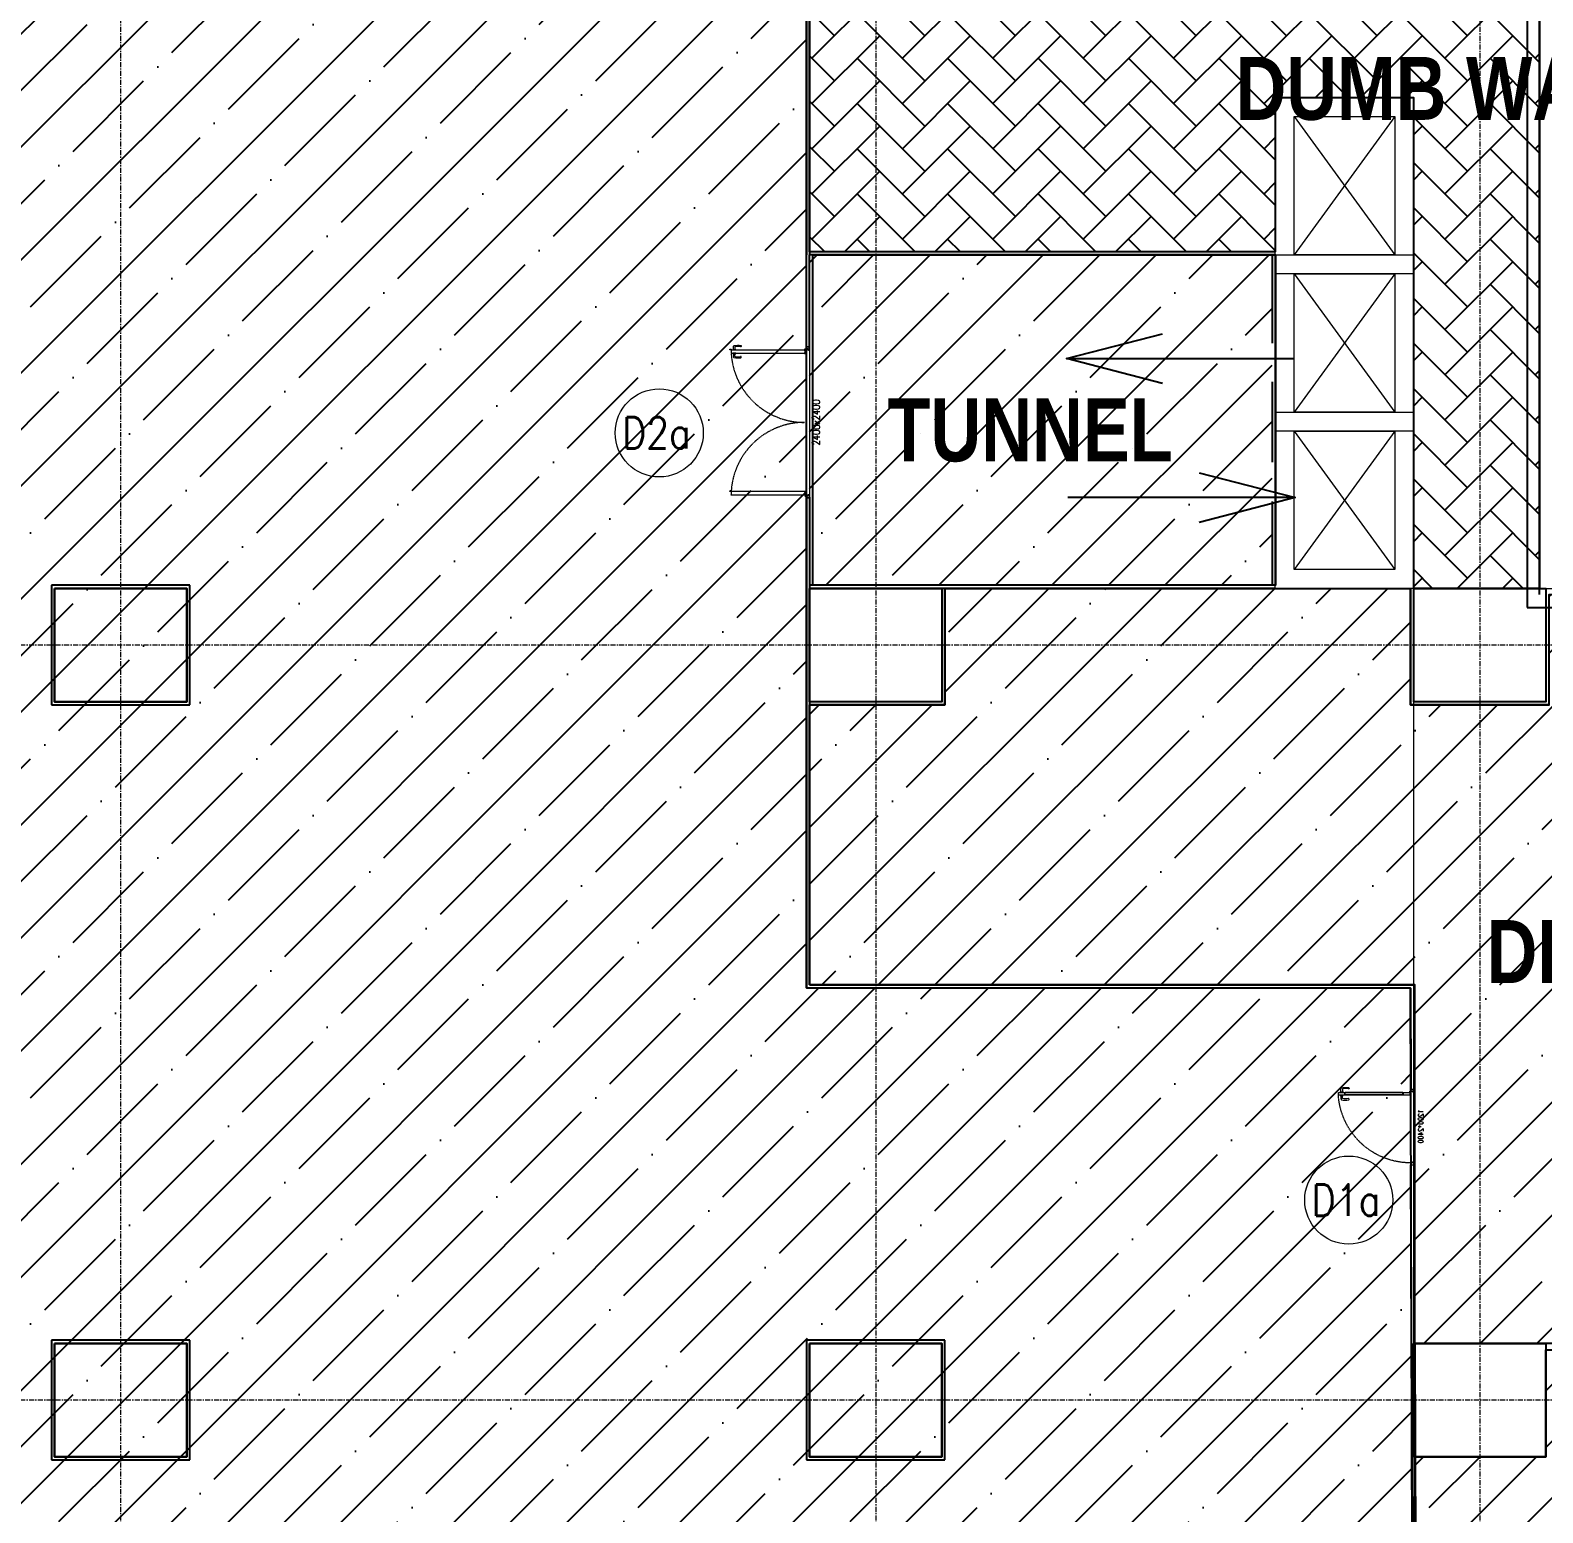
# Model space of a CAD drawing. Extents: x -15449 to 568150, y -1239737 to 53667.
# Drawn here: x 273893 to 297928, y -279593 to -256030 of the extents above; entities that cross this region are included whole.
import ezdxf
from ezdxf.enums import TextEntityAlignment as Align

# ---------------------------------------------------------------- set-up
doc = ezdxf.new("R2010")
doc.units = 0
doc.header["$LTSCALE"] = 8
for name, pattern in [('188K-SM-03-F10-ARCH-PA-Y2257103$0$AP5A-SM-03-F20-ARCH-PA-Y2230801+Y2230803$0$ALL-PA-TXT-Y2221201$0$DASHED', [19.05, 12.7, -6.35]), ('188K-SM-03-F10-ARCH-PA-Y2257103$0$DASHED', [19.05, 12.7, -6.35]), ('IDA - Grid Line', [3500, 2000, -500, 500, -500])]:
    doc.linetypes.add(name, pattern=pattern)
doc.layers.get('0').update_dxf_attribs({"color": 1, "linetype": 'CONTINUOUS'})
for name, color, linetype in [('0-格栅板', 90, 'CONTINUOUS'), ('000_CTCI_CSA', 7, 'CONTINUOUS'), ('Ceiling FL+3000', 6, 'CONTINUOUS'), ('高架地板', 241, 'CONTINUOUS')]:
    doc.layers.add(name, color=color, linetype=linetype)
doc.layers.add('A-_ANOTGRID_E', color=7, linetype='CONTINUOUS', lineweight=9)
doc.layers.add('Block - Cargo Lift_dwg', color=7, linetype='CONTINUOUS', lineweight=9, true_color=0x767676)
doc.styles.add('188K-SM-03-F10-ARCH-PA-Y2257103$0$14P7-XFDP10$0$AA-TXT', font='simplex.shx', dxfattribs={"width": 0.8, "bigfont": 'chineset.shx'})
doc.styles.add('188K-SM-03-F10-ARCH-PA-Y2257103$0$AP5A-SM-03-F20-ARCH-PA-Y2230801+Y2230803$0$ALL-PA-TXT-Y2221201$0$Standard', font='txt.shx', dxfattribs={"bigfont": 'chineset.shx'})
doc.styles.add('188K-SM-03-F10-ARCH-PA-Y2257103$0$Standard', font='txt.shx', dxfattribs={"bigfont": 'chineset.shx'})
doc.styles.add('Arial Narrow_2', font='ARIALN.TTF', dxfattribs={"width": 0.8, "height": 0.22})
doc.styles.add('Site Area', font='arial.ttf', dxfattribs={"width": 0.8})
doc.dimstyles.new('IDA_-_Arial_-_2_5mm_-_Black_-_Diagonal', dxfattribs={"dimscale": 304.8, "dimtxt": 639.644359, "dimasz": 0.82021, "dimexe": 0.82021, "dimexo": 0.82021, "dimgap": 0, "dimtad": 1, "dimdec": 0, "dimzin": 0, "dimdsep": 46, "dimtxsty": 'Arial Narrow_2', "dimblk1": 'OBLIQUE', "dimblk2": 'OBLIQUE', "dimsah": 1, "dimcen": 0.09, "dimdle": 0.82021, "dimazin": 0, "dimtfac": 1, "dimtdec": 4, "dimtix": 1, "dimtmove": 0, "dimatfit": 3, "dimfxl": 1, "dimtvp": 1, "dimtolj": 1, "dimtzin": 0, "dimarcsym": 2})

# ---------------------------------------------------------------- blocks, each defined once
blk = doc.blocks.new('dumb waiter')
at = {"color": 252}
for p, q in [((300, 300), (2500, 1900)), ((300, 1900), (2500, 300))]:
    blk.add_line(p, q, dxfattribs=at)
for points in [[(0, 2200), (2800, 2200), (2800, 0), (0, 0)], [(300, 1900), (2500, 1900), (2500, 300), (300, 300)]]:
    blk.add_lwpolyline(points, close=True, dxfattribs=at)
blk = doc.blocks.new('column grid')
at = {"color": 252, "elevation": 0}
for points in [[(-24454.4, -70338.8), (-22354.4, -70338.8), (-22354.4, -72138.8), (-24454.4, -72138.8)], [(-12454.4, -70338.8), (-10354.4, -70338.8), (-10354.4, -72138.8), (-12454.4, -72138.8)], [(-2854.4, -70338.8), (-754.4, -70338.8), (-754.4, -72138.8), (-2854.4, -72138.8)], [(-24454.4, -82338.8), (-22354.4, -82338.8), (-22354.4, -84138.8), (-24454.4, -84138.8)], [(-12454.4, -82338.8), (-10354.4, -82338.8), (-10354.4, -84138.8), (-12454.4, -84138.8)], [(-2854.4, -82338.8), (-754.4, -82338.8), (-754.4, -84138.8), (-2854.4, -84138.8)]]:
    blk.add_lwpolyline(points, close=True, dxfattribs=at)
at = {"layer": 'A-_ANOTGRID_E', "color": 8, "linetype": 'IDA - Grid Line', "ltscale": 0.005, "true_color": 0x808080}
for p, q in [((-23404.4, 9427, 0), (-23404.4, -120414.2, 0)), ((-11404.4, 9427, 0), (-11404.4, -120414.2, 0)), ((-1804.4, 9427, 0), (-1804.4, -120414.2, 0)), ((29680.4, -71238.8, 0), (-104784.6, -71238.8, 0)), ((29680.4, -83238.8, 0), (-104784.6, -83238.8, 0))]:
    blk.add_line(p, q, dxfattribs=at)
blk = doc.blocks.new('CTCI_Building Footprint and Grid')
at = {"layer": '000_CTCI_CSA', "color": 8}
blk.add_line((1986597, -900673, 0), (1986597, -936673, 0), dxfattribs=at)
at = {"layer": '000_CTCI_CSA', "color": 252}
blk.add_line((1986597, -936673, 0), (1996197, -936673, 0), dxfattribs=at)
at = {"color": 252}
blk.add_blockref('column grid', (1987651, -866033, 0), dxfattribs=at)
blk = doc.blocks.new('188K-SM-03-F10-ARCH-PA-Y2257103$0$AP5A-SM-03-F20-ARCH-PA-Y2230801+Y2230803$0$把手GMT水平鎖')
blk.add_lwpolyline([(24, 8), (-24, 8), (-24, 0), (24, 0)], close=True)
blk.add_lwpolyline([(-11, 0), (-11, -40), (-10, -54, 0.327495), (-4, -62, 0.089847), (104, -64, 1.144881), (99, -45, -0.137079), (16, -45, -0.349357), (11, -40), (11, 0)], format="xyb")
blk = doc.blocks.new('188K-SM-03-F10-ARCH-PA-Y2257103$0$單開庫板門-1200x2400(水平把手)')
at = {"ltscale": 0.1}
for p, q in [((26008.6, -11403.6), (26004.5, -11403.6)), ((26004.5, -11403.6), (26004.5, -11414.1)), ((26004.5, -11414.1), (26004.5, -11415.3)), ((26004.5, -11414.1), (26008.6, -11414.1)), ((26004.5, -11415.4), (26004.6, -11415.5)), ((26008.6, -11414), (26004.6, -11414)), ((26004.6, -11414.3), (26004.6, -11414.2)), ((26004.6, -11415.3), (26004.6, -11414.5)), ((26004.7, -11414.1), (26006.5, -11414.1)), ((26005.1, -11414.4), (26004.7, -11414.4)), ((26004.7, -11414.5), (26005.1, -11414.5)), ((26004.7, -11414.5), (26004.7, -11506)), ((26004.7, -11506), (26004.7, -11414.5)), ((26004.7, -11414.5), (26004.7, -11414.5)), ((26004.7, -11415.4), (26004.7, -11415.3)), ((26005.2, -11414.4), (26005.2, -11414.4)), ((26006.5, -11414.1), (26006.6, -11414.1)), ((26006.6, -11414.1), (26006.6, -11414.1)), ((26006.6, -11414.1), (26008.4, -11414.1)), ((26008.4, -11414.4), (26008, -11414.4)), ((26008, -11414.4), (26008, -11414.4)), ((26008, -11414.5), (26008.4, -11414.5)), ((26008.4, -11506), (26008.4, -11414.5)), ((26008.4, -11414.5), (26008.4, -11414.5)), ((26008.4, -11414.5), (26008.4, -11506)), ((26008.4, -11415.3), (26008.4, -11415.4)), ((26008.5, -11414.2), (26008.5, -11414.3)), ((26008.5, -11414.5), (26008.5, -11415.3)), ((26008.5, -11415.5), (26008.6, -11415.4)), ((26008.6, -11414.1), (26008.6, -11403.6)), ((26008.6, -11415.3), (26008.6, -11414.1)), ((26008.6, -11506.4), (26004.5, -11506.4)), ((26004.5, -11506.4), (26004.5, -11518)), ((26004.7, -11506), (26004.7, -11506)), ((26008.4, -11506), (26008.4, -11506)), ((26008.6, -11518), (26008.6, -11506.4)), ((25999.5, -11519.7), (25999.5, -11523.2)), ((26002.5, -11519.1), (26000, -11519.1)), ((26000, -11523.7), (26002.4, -11523.7)), ((26002.4, -11523.7), (26004.1, -11522.6)), ((26002.9, -11518.5), (26002.6, -11518.5)), ((26002.6, -11518.5), (26002.6, -11521)), ((26002.6, -11521.9), (26002.6, -11519.3)), ((26002.6, -11521), (26002.9, -11521)), ((26003.4, -11521.9), (26002.6, -11521.9)), ((26002.9, -11521), (26002.9, -11518.5)), ((26003.3, -11522.2), (26003.3, -11522)), ((26003.3, -11522), (26003.4, -11522)), ((26004, -11522.2), (26003.3, -11522.2)), ((26008.3, -11517.5), (26003.6, -11517.5)), ((26003.6, -11517.5), (26003.6, -11517.7)), ((26003.6, -11517.7), (26008.3, -11517.7)), ((26004.1, -11521.9), (26003.9, -11521.9)), ((26003.9, -11522), (26004, -11522)), ((26004, -11522), (26004, -11522.2)), ((26004.2, -11522.4), (26004.2, -11521.9)), ((26004.5, -11518), (26008.6, -11518)), ((26008.3, -11517.7), (26008.3, -11517.5)), ((26114.8, -11521.9), (26115.1, -11521.9)), ((26114.8, -11522.4), (26114.8, -11521.9)), ((26114.9, -11522), (26114.9, -11522.2)), ((26115.1, -11522), (26114.9, -11522)), ((26114.9, -11522.2), (26115.7, -11522.2)), ((26116.6, -11523.7), (26114.9, -11522.6)), ((26115.5, -11521.9), (26116.3, -11521.9)), ((26115.7, -11522), (26115.5, -11522)), ((26115.7, -11522.2), (26115.7, -11522)), ((26116.3, -11521.9), (26116.3, -11519.3)), ((26116.5, -11519.1), (26119, -11519.1)), ((26119, -11523.7), (26116.6, -11523.7)), ((26119.5, -11519.7), (26119.5, -11523.2))]:
    blk.add_line(p, q, dxfattribs=at)
blk.add_lwpolyline([(26006.6, -11506.4), (26006.5, -11506.3), (26004.7, -11506.3, -0.414214), (26004.6, -11506.3), (26004.6, -11506.1, -0.414214), (26004.7, -11506.1), (26005.1, -11506.1, 0.414214), (26005.2, -11506.1), (26005.2, -11506, 0.414214), (26005.1, -11506), (26004.7, -11506, -0.414214), (26004.6, -11506), (26004.6, -11505.2, -0.414214), (26004.7, -11505.2), (26004.7, -11505.2, 0.414214), (26004.7, -11505.2), (26004.7, -11505, 0.72636), (26004.6, -11505), (26004.5, -11505.1, 0.158507), (26004.5, -11505.2), (26004.5, -11506.4, 0.414214), (26004.6, -11506.5), (26008.6, -11506.5, 0.414214), (26008.6, -11506.4), (26008.6, -11505.2, 0.158507), (26008.6, -11505.1), (26008.5, -11505, 0.72636), (26008.4, -11505), (26008.4, -11505.2, 0.414214), (26008.5, -11505.2, -0.414214), (26008.5, -11505.2), (26008.5, -11506, -0.414214), (26008.4, -11506), (26008, -11506, 0.414214), (26008, -11506), (26008, -11506.1, 0.414214), (26008, -11506.1), (26008.4, -11506.1, -0.414214), (26008.5, -11506.1), (26008.5, -11506.3, -0.414214), (26008.4, -11506.3), (26006.6, -11506.3)], format="xyb", close=True, dxfattribs=at)
for points in [[(25999.5, -11518.9), (25999.5, -11523.9)], [(26119.5, -11518.9), (26119.5, -11523.9)]]:
    blk.add_lwpolyline(points)
for centre, radius, start, end in [((26004.6, -11414.1), 0.0313, 90, 180), ((26004.6, -11415.3), 0.0313, 180, 216.0274), ((26004.7, -11414.2), 0.0313, 90, 180), ((26004.7, -11414.3), 0.0313, 180, 270), ((26004.7, -11414.5), 0.0313, 90, 180), ((26004.7, -11415.3), 0.0209, 180, 270), ((26004.7, -11415.4), 0.0313, 216.0274, 360), ((26004.7, -11415.3), 0.0209, 360, 90), ((26005.1, -11414.4), 0.0313, 270, 0), ((26005.1, -11414.4), 0.0313, 0, 90), ((26008, -11414.4), 0.0313, 90, 180), ((26008, -11414.4), 0.0313, 180, 270), ((26008.4, -11414.2), 0.0313, 360, 90), ((26008.4, -11414.3), 0.0313, 270, 0), ((26008.4, -11414.5), 0.0313, 0, 90), ((26008.5, -11415.3), 0.0209, 90, 180), ((26008.5, -11415.4), 0.0313, 180, 323.9726), ((26008.5, -11415.3), 0.0209, 270, 360), ((26008.6, -11414.1), 0.0313, 360, 90), ((26008.6, -11415.3), 0.0313, 323.9726, 360)]:
    blk.add_arc(centre, radius, start, end, dxfattribs=at)
at = {"linetype": '188K-SM-03-F10-ARCH-PA-Y2257103$0$AP5A-SM-03-F20-ARCH-PA-Y2230801+Y2230803$0$ALL-PA-TXT-Y2221201$0$DASHED', "ltscale": 0.01}
blk.add_arc((26001.1, -11518.7), 115.3, 359.8531, 85.8135, dxfattribs=at)
at = {"ltscale": 0.1}
for centre, major_axis, start_param, end_param in [((26000, -11519.7), (0.369, -0.369), 2.356194, 3.926991), ((26000, -11523.2), (-0.369, -0.369), 5.497787, 7.068583), ((26002.5, -11519.3), (0.111, -0.111), 7.068583, 8.63938), ((26003.4, -11521.9), (-0.0369, -0.0369), 0.785398, 3.926991), ((26003.9, -11521.9), (-0.0369, -0.0369), 3.926991, 7.068583), ((26004.1, -11521.9), (0.0369, -0.0369), 7.068583, 8.63938), ((26003.9, -11522.4), (0.221, -0.221), 6.162283, 7.068583), ((26114.8, -11521.9), (-0.0369, -0.0369), -2.356194, -0.785398), ((26115.1, -11522.4), (-0.221, -0.221), -0.785398, 0.120903), ((26115.1, -11521.9), (0.0369, -0.0369), -0.785398, 2.356194), ((26115.5, -11521.9), (0.0369, -0.0369), 2.356194, 5.497787), ((26116.5, -11519.3), (-0.111, -0.111), -2.356194, -0.785398), ((26119, -11519.7), (-0.369, -0.369), 2.356194, 3.926991), ((26119, -11523.2), (0.369, -0.369), -0.785398, 0.785398)]:
    blk.add_ellipse(centre, major_axis=major_axis, ratio=1, start_param=start_param, end_param=end_param, dxfattribs=at)
at = {"ltscale": 0.1, "extrusion": (0, 0, -1)}
blk.add_ellipse((26003.1, -11517.9), major_axis=(-0.516, 0.516), ratio=1, start_param=5.497787, end_param=11.780972, dxfattribs=at)
at = {"ltscale": 5}
for p, xscale, yscale, zscale, rotation in [((26003.6, -11408.9), 0.1058823529319317, 0.1058823529319317, 0.1058823529319317, 270), ((26009.5, -11408.9), -0.1058823529319317, 0.1058823529396357, 0.1058823529411765, 90)]:
    blk.add_blockref('188K-SM-03-F10-ARCH-PA-Y2257103$0$AP5A-SM-03-F20-ARCH-PA-Y2230801+Y2230803$0$把手GMT水平鎖', p, dxfattribs=dict(at, xscale=xscale, yscale=yscale, zscale=zscale, rotation=rotation))
at = {"color": 8, "ltscale": 0.1, "style": '188K-SM-03-F10-ARCH-PA-Y2257103$0$AP5A-SM-03-F20-ARCH-PA-Y2230801+Y2230803$0$ALL-PA-TXT-Y2221201$0$Standard', "width": 0.85}
blk.add_text('1200*2400', height=8, dxfattribs=at).set_placement((26058.4, -11534.4), align=Align.MIDDLE_CENTER)
blk = doc.blocks.new('_Oblique')
at = {"color": 0, "linetype": 'ByBlock', "lineweight": -2}
blk.add_line((-0.5, -0.5), (0.5, 0.5), dxfattribs=at)
blk = doc.blocks.new('188K-SM-03-F10-ARCH-PA-Y2257103$0$雙開門-2400×2400')
for p, q in [((225.2, 117.7), (223.8, 117.6)), ((229.2, 117.7), (225.2, 117.7)), ((225.2, 115.5), (229.2, 115.5)), ((229.2, 119), (229.2, 114.1)), ((230, 119), (229.2, 119)), ((229.2, 114.1), (230, 114.1)), ((230, 114.1), (230, 119)), ((0, 2.5), (0, -2.5)), ((0, -1.9), (0, 1.9)), ((0.6, 2.5), (3, 2.5)), ((3, 2.5), (3, 0.2)), ((3, 0.2), (3, 0.2)), ((239.4, 2.5), (237, 2.5)), ((237, 2.5), (237, -0.2)), ((237, -0.2), (237, 0)), ((240, 2.5), (240, -2.5)), ((240, -1.9), (240, 1.9)), ((3, -2.5), (0.6, -2.5)), ((4.7, -1.9), (3, -2.5)), ((3.7, -0.6), (3.9, -0.6)), ((3.9, -0.6), (4, -0.6)), ((4.1, -0.7), (4, -0.7)), ((4, -0.7), (4, -1.5)), ((4, -1.5), (4.6, -1.5)), ((4.5, -0.2), (4.1, -0.2)), ((4.1, -0.7), (4.1, -0.7)), ((4.6, -0.7), (4.5, -0.7)), ((4.5, -0.7), (4.5, -0.7)), ((4.6, -0.6), (4.7, -0.6)), ((4.6, -1.5), (4.6, -0.7)), ((4.7, -0.6), (4.8, -0.6)), ((5, -0.8), (5, -1.5)), ((235, -0.8), (235, -1.5)), ((235.3, -0.6), (235.2, -0.6)), ((235.4, -0.6), (235.3, -0.6)), ((235.3, -1.9), (237, -2.5)), ((235.4, -1.5), (235.4, -0.7)), ((235.4, -0.7), (235.5, -0.7)), ((236, -1.5), (235.4, -1.5)), ((235.5, -0.2), (235.9, -0.2)), ((235.5, -0.7), (235.5, -0.7)), ((235.9, -0.7), (235.9, -0.7)), ((235.9, -0.7), (236, -0.7)), ((236.1, -0.6), (236, -0.6)), ((236, -0.7), (236, -1.5)), ((236.3, -0.6), (236.1, -0.6)), ((237, -2.5), (239.4, -2.5))]:
    blk.add_line(p, q)
for points in [[(10.9, 121.6), (10.9, 123.4), (10.9, 121.6), (4.3, 121.6), (4.3, 121.5), (4.7, 121.5), (4.7, 120.4, 0.414214), (4.8, 120.3), (5, 120.3), (5, 120.4), (4.9, 120.4), (4.9, 121.4), (5, 121.4), (5, 4.1), (4.9, 4.1), (4.9, 5.1), (5, 5.1), (5, 5.2), (4.8, 5.2, 0.414214), (4.7, 5.1), (4.7, 4, 0.414214), (4.8, 3.8), (10.2, 3.8, 0.414214), (10.3, 4), (10.3, 5.1, 0.414214), (10.2, 5.2), (10, 5.2), (10, 5.1), (10.1, 5.1), (10.1, 4.1), (10, 4.1), (10, 121.4), (10.1, 121.4), (10.1, 120.4), (10, 120.4), (10, 120.3), (10.2, 120.3, 0.414214), (10.3, 120.4), (10.3, 121.4), (11.1, 121.4, 0.414214), (11.1, 121.4), (11.1, 123.6, 0.414214), (11.1, 123.7), (10.3, 123.7), (10.3, 123.4), (10.9, 123.4)], [(235.9, 121.6), (235.9, 123.4), (235.9, 121.6), (229.3, 121.6), (229.3, 121.5), (229.7, 121.5), (229.7, 120.4, 0.414214), (229.8, 120.3), (230, 120.3), (230, 120.4), (229.9, 120.4), (229.9, 121.4), (230, 121.4), (230, 4.1), (229.9, 4.1), (229.9, 5.1), (230, 5.1), (230, 5.2), (229.8, 5.2, 0.414214), (229.7, 5.1), (229.7, 4, 0.414214), (229.8, 3.8), (235.2, 3.8, 0.414214), (235.3, 4), (235.3, 5.1, 0.414214), (235.2, 5.2), (235, 5.2), (235, 5.1), (235.1, 5.1), (235.1, 4.1), (235, 4.1), (235, 121.4), (235.1, 121.4), (235.1, 120.4), (235, 120.4), (235, 120.3), (235.2, 120.3, 0.414214), (235.3, 120.4), (235.3, 121.4), (236.1, 121.4, 0.414214), (236.1, 121.4), (236.1, 123.6, 0.414214), (236.1, 123.7), (235.3, 123.7), (235.3, 123.4), (235.9, 123.4)], [(235.8, 117.7), (239.8, 117.7), (241.2, 117.6, -0.327495), (242, 116.9, -0.089847), (242.2, 106.2, -1.144881), (240.3, 106.6, 0.137079), (240.3, 114.9, 0.349357), (239.8, 115.5), (235.8, 115.5)]]:
    blk.add_lwpolyline(points, format="xyb")
blk.add_lwpolyline([(235, 114.1), (235, 119), (235.8, 119), (235.8, 114.1)], close=True)
at = {"ltscale": 500}
for points in [[(3.3, 0.3), (3.3, 3.1), (3, 3.1), (3, 0.3)], [(8.5, 3.8), (4, 3.8), (4, 4.1), (8.5, 4.1)], [(231.5, 3.8), (236, 3.8), (236, 4.1), (231.5, 4.1)], [(236.7, -0.1), (236.7, 3.1), (237, 3.1), (237, -0.1)]]:
    blk.add_lwpolyline(points, close=True, dxfattribs=at)
at = {"linetype": '188K-SM-03-F10-ARCH-PA-Y2257103$0$DASHED', "ltscale": 0.01}
for centre, start, end in [((3.5, 5.1), 0, 85.9993), ((236.5, 5.1), 94.0007, 180)]:
    blk.add_arc(centre, 116.5, start, end, dxfattribs=at)
for centre, radius, start, end in [((0.6, 1.9), 0.598, 90, 180), ((3.9, 0.2), 0.855, 178.2453, 256.7344), ((236.3, 0), 0.659, 270, 360), ((239.4, 1.9), 0.598, 0, 90), ((0.6, -1.9), 0.598, 180, 270), ((4.3, -0.6), 0.427, 111.7868, 180), ((4, -0.7), 0.11, 360, 90), ((4.3, -0.6), 0.427, 0, 68.2132), ((4.6, -0.7), 0.11, 90, 180), ((4.5, -1.5), 0.5, 288.9704, 0), ((4.8, -0.8), 0.2, 0, 90), ((235.2, -0.8), 0.2, 90, 180), ((235.5, -1.5), 0.5, 180, 251.0296), ((235.7, -0.6), 0.427, 111.7868, 180), ((235.4, -0.7), 0.11, 360, 90), ((235.7, -0.6), 0.427, 0, 68.2132), ((236, -0.7), 0.11, 90, 180), ((239.4, -1.9), 0.598, 270, 360)]:
    blk.add_arc(centre, radius, start, end)
for centre, major_axis, start_param, end_param in [((252.5, 110.9), (-21.3, 21.3), 0.585307, 0.943734), ((223.8, 106.3), (-0.707, 0.707), 0.872811, 4.284184), ((223.9, 116.7), (0.624, 0.624), 0.866962, 2.13291), ((239.6, 110.8), (-10.9, 10.9), 0.51383, 1.058752), ((225.3, 114.9), (-0.417, 0.417), -0.669314, 0.675093)]:
    blk.add_ellipse(centre, major_axis=major_axis, ratio=1, start_param=start_param, end_param=end_param)
at = {"ltscale": 500, "extrusion": (0, 0, -1)}
blk.add_ellipse((3.5, 3.6), major_axis=(0.495, 0.495), ratio=1, start_param=3.926991, end_param=10.210176, dxfattribs=at)
at = {"ltscale": 500}
blk.add_ellipse((236.5, 3.6), major_axis=(-0.495, 0.495), ratio=1, start_param=3.926991, end_param=10.210176, dxfattribs=at)
at = {"color": 8, "style": '188K-SM-03-F10-ARCH-PA-Y2257103$0$14P7-XFDP10$0$AA-TXT', "width": 0.8}
blk.add_text('2400x2400', height=12, dxfattribs=at).set_placement((120, -13.5), align=Align.MIDDLE_CENTER)

msp = doc.modelspace()

# ---------------------------------------------------------------- hatches: boundary and pattern name
at = {"layer": '0-格栅板'}
h = msp.add_hatch(dxfattribs=at)
h.set_pattern_fill('AR-HBONE', color=256, scale=5)
h.set_pattern_definition([(45, (111019.83, 0), (0, 718.4205), [1524, -508]), (135, (111379.04, 359.2), (7e-14, 718.4205), [1524, -508])])
h.paths.add_polyline_path([(297878.3145, -242702.1708), (295878.3145, -242702.1709), (295878.3145, -240902.1709), (288378.3145, -240902.1709), (288378.3145, -242702.1709), (286278.3145, -242702.1709), (286278.3145, -252902.1709), (288378.3145, -252902.1709), (288378.3145, -254702.1709), (286278.3145, -254702.1709), (286278.3145, -259552.1718), (293678.3171, -259552.1718), (293677.8648, -257101.7793), (295878.3147, -257101.7793), (295878.3147, -264901.6711), (297878.3112, -264902.1709), (297878.3112, -254702.1698), (295878.3145, -254702.1709), (295878.3145, -252902.1709), (297878.3145, -252902.1709)])
at = {"layer": '高架地板'}
h = msp.add_hatch(dxfattribs=at)
h.set_pattern_fill('ANSI35', color=4, scale=200)
h.paths.add_polyline_path([(286227.9329, -236052.1709), (276328.3145, -236052.1709), (276328.3145, -231052.1709), (274228.3145, -231052.1709), (274228.3145, -228852.1709), (276328.3145, -228852.1709), (276328.3145, -218752.1709), (274228.3145, -218752.1709), (274228.3145, -216852.1709), (276328.3145, -216852.1709), (276328.3145, -206752.1709), (274228.3145, -206752.1709), (274228.3145, -205002.5644), (264428.3145, -205002.5644), (264428.3145, -206752.8143), (262228.3145, -206752.8143), (262228.3145, -205002.5644), (252428.3145, -205002.5644), (252428.3145, -206752.7469), (250228.3145, -206752.7469), (250228.3145, -205002.5644), (240428.3145, -205002.5644), (240428.3145, -206752.1709), (238228.3145, -206752.1709), (238228.3145, -205002.1718), (230228.3145, -205002.1718), (230228.3145, -228852.1709), (240428.3145, -228852.1709), (240428.3145, -230752.1709), (238328.3145, -230752.1709), (238328.3145, -240852.1709), (240428.3145, -240852.1709), (240428.3145, -242752.1709), (238328.3145, -242752.1709), (238328.3145, -252852.1709), (252428.3145, -252852.1709), (252428.3145, -254752.7469), (250328.3145, -254752.7469), (250328.3193, -264852.1709), (252428.3145, -264852.1709), (252428.3145, -266752.7469), (250328.3145, -266752.7469), (250328.3145, -276851.7783), (252428.3145, -276851.7783), (252428.3145, -278752.7469), (250278.3145, -278752.7469), (250278.3145, -286302.7469), (258678.1767, -286302.7469), (258678.1767, -288852.8143), (258678.1767, -290902.955), (262228.3145, -290902.955), (262228.3145, -288852.8143), (264428.3145, -288852.8143), (264428.3145, -290753.3903), (262378.3145, -290753.3903), (262378.3145, -296952.7469), (264428.3145, -296952.7469), (264428.3145, -298402.1705), (274228.3145, -298402.1705), (274228.3145, -296952.7469), (276428.3145, -296952.7469), (276428.3145, -298402.1703), (286228.3145, -298402.1703), (286228.3145, -296952.7469), (288428.3145, -296952.7469), (288428.3145, -298402.1705), (295828.3144, -298402.1563), (295828.3116, -296951.6196), (297877.8668, -296951.6196), (297877.8668, -290752.1709), (295885.4125, -290752.1709), (295828.4553, -271253.8076), (286227.9329, -271252.1623)])
at = {"layer": '高架地板', "lineweight": -3}
h = msp.add_hatch(dxfattribs=at)
h.set_pattern_fill('ANSI35', color=4, scale=200)
h.paths.add_polyline_path([(301478.0108, -264999.023), (298029.8661, -264999.023), (298029.6422, -265201.0888), (298028.2113, -266752.1719), (295827.8523, -266752.1719), (295828.3145, -264902.5509), (288428.3145, -264902.1718), (288428.3145, -266752.1709), (286277.9334, -266752.1718), (286277.9354, -271202.1709), (295894.7047, -271203.8161), (295894.7047, -276902.2586), (301478.0066, -276902.1709)])
h.paths.add_polyline_path([(293628.3171, -259602.1718), (286278.3145, -259602.1718), (286278.3145, -264852.1718), (293628.3171, -264852.1718)])
at = {"layer": '高架地板'}
h = msp.add_hatch(dxfattribs=at)
h.set_pattern_fill('ANSI35', color=4, scale=200)
h.paths.add_polyline_path([(307328.3113, -278702.089), (305494.7049, -278702.1709), (305494.7049, -277003.4574), (297978.3145, -277002.1709), (297978.3145, -278702.1709), (295899.9948, -278702.1072), (295929.9928, -288908.1914), (297978.3145, -288902.1709), (297978.3145, -290702.1709), (297978.048, -290902.0991), (305483.8309, -290897.1206), (305478.3145, -288902.1709), (307328.3113, -288902.1709)])

# ---------------------------------------------------------------- linework, layer by layer
at = {"layer": '0-格栅板', "lineweight": -3, "elevation": 0}
msp.add_lwpolyline([(288378.3145, -240902.1709), (295878.3145, -240902.1709), (295878.3145, -242702.1709), (297878.3145, -242702.1708), (297878.3145, -252902.1709), (295878.3145, -252902.1709), (295878.3145, -254702.1709), (297878.3112, -254702.1698), (297878.3112, -264902.1709), (295878.3147, -264901.6711), (295878.3147, -257101.7793), (293677.8648, -257101.7793), (293678.3171, -259552.1718), (286278.3145, -259552.1718), (286278.3145, -254702.1709), (288378.3145, -254702.1709), (288378.3145, -252902.1709), (286278.3145, -252902.1709), (286278.3145, -242702.1709), (288378.3145, -242702.1709), (288378.3145, -240902.1709)], dxfattribs=at)
at = {"layer": 'Block - Cargo Lift_dwg', "lineweight": -3}
for p, q in [((286228.3145, -240902.1709, 0), (286228.3145, -259602.1718, 0)), ((286278.3145, -240902.1709, 0), (286278.3145, -259602.1718, 0)), ((297878.2037, -264998.9647, 0), (297878.3112, -254702.1698, 0)), ((293678.3171, -259552.1718, 0), (286278.3145, -259552.1718, 0)), ((286228.3145, -261052.1718, 0), (286228.3145, -259602.1718, 0)), ((293678.3171, -259602.1718, 0), (286278.3145, -259602.1718, 0)), ((286278.3145, -261052.1718, 0), (286278.3145, -259602.1718, 0)), ((293628.3171, -259602.1718, 0), (293628.3171, -261002.1718, 0)), ((293678.3171, -259602.1718, 0), (293678.3171, -261002.1718, 0)), ((293628.3171, -261617.5081, 0), (293628.3171, -262895.2029, 0)), ((293678.3171, -261617.5081, 0), (293678.3171, -262895.2029, 0)), ((286228.3145, -263452.1694, 0), (286227.9329, -271252.1623, 0)), ((286278.3145, -263452.1718, 0), (286277.9354, -271202.1709, 0)), ((293628.3171, -263521.1811, 0), (293628.3171, -264852.1718, 0)), ((293678.3171, -263521.1811, 0), (293678.3171, -264852.1718, 0)), ((276428.3145, -264851.5948, 0), (274228.3145, -264851.5948, 0)), ((274228.3145, -264851.5948, 0), (274228.3145, -266752.1709, 0)), ((276428.3145, -266752.1709, 0), (276428.3145, -264851.5948, 0)), ((293678.3171, -264852.1718, 0), (286278.3145, -264852.1718, 0)), ((276378.3145, -264901.5948, 0), (274278.3145, -264901.5948, 0)), ((274278.3145, -264901.5948, 0), (274278.3145, -266702.1709, 0)), ((276378.3145, -266702.1709, 0), (276378.3145, -264901.5948, 0)), ((293678.3171, -264902.1718, 0), (286278.3145, -264902.1718, 0)), ((288378.3145, -264902.1718, 0), (288378.3145, -266702.1709, 0)), ((288428.3145, -264902.1718, 0), (288428.3145, -266752.1709, 0)), ((295827.8523, -266752.1719, 0), (295828.3145, -264902.5509, 0)), ((295877.8648, -266702.1718, 0), (295878.3145, -264902.5634, 0)), ((274228.3145, -266752.1709, 0), (276428.3145, -266752.1709, 0)), ((274278.3145, -266702.1709, 0), (276378.3145, -266702.1709, 0)), ((288378.3145, -266702.1709, 0), (286278.1555, -266702.1718, 0)), ((288428.3145, -266752.1709, 0), (286278.1555, -266752.1718, 0)), ((298028.2113, -266752.1709, 0), (295827.8523, -266752.1719, 0)), ((297978.2113, -266702.1709, 0), (295877.8648, -266702.1718, 0)), ((286227.9329, -271252.1623, 0), (295828.4553, -271253.8076, 0)), ((286277.9354, -271202.1709, 0), (295878.3117, -271203.8161, 0)), ((295828.4553, -271253.8076, 0), (295833.0838, -272862.7435, 0)), ((295878.3117, -271203.8161, 0), (295883.0836, -272862.5997, 0)), ((295844.7054, -276902.5311, 0), (295833.084, -274062.8043, 0)), ((295894.7049, -276902.3265, 0), (295883.0836, -274062.5997, 0)), ((276428.3145, -276851.5948, 0), (274228.3145, -276851.5948, 0)), ((274228.3145, -276851.5948, 0), (274228.3145, -278752.1709, 0)), ((276428.3145, -278752.1709, 0), (276428.3145, -276851.5948, 0)), ((288428.3145, -276851.5948, 0), (286228.3145, -276851.5948, 0)), ((286228.3145, -276851.5948, 0), (286228.3145, -278752.1709, 0)), ((288428.3145, -278752.1709, 0), (288428.3145, -276851.5948, 0)), ((276378.3145, -276901.5948, 0), (274278.3145, -276901.5948, 0)), ((274278.3145, -276901.5948, 0), (274278.3145, -278702.1709, 0)), ((276378.3145, -278702.1709, 0), (276378.3145, -276901.5948, 0)), ((288378.3145, -276901.5948, 0), (286278.3145, -276901.5948, 0)), ((286278.3145, -276901.5948, 0), (286278.3145, -278702.1709, 0)), ((288378.3145, -278702.1709, 0), (288378.3145, -276901.5948, 0)), ((295844.7049, -276902.4056, 0), (295885.4125, -290752.1709, 0)), ((295894.7047, -276902.2586, 0), (295935.2657, -290702.1709, 0)), ((274228.3145, -278752.1709, 0), (276428.3145, -278752.1709, 0)), ((274278.3145, -278702.1709, 0), (276378.3145, -278702.1709, 0)), ((286228.3145, -278752.1709, 0), (288428.3145, -278752.1709, 0)), ((286278.3145, -278702.1709, 0), (288378.3145, -278702.1709, 0))]:
    msp.add_line(p, q, dxfattribs=at)
at = {"layer": 'Block - Cargo Lift_dwg', "color": 8, "ltscale": 0.1, "true_color": 0x808080, "elevation": 0}
msp.add_lwpolyline([(230178.3145, -228902.6222), (230178.3145, -205202.2366), (276378.3145, -205202.496), (276377.8676, -236002.5634), (286277.8676, -236002.5634), (286277.8676, -271202.5634), (295877.8648, -271202.5634), (295877.8475, -291002.1708), (295878.3144, -291008.8377), (295878.3145, -298502.1705), (250278.3145, -298502.1705), (250278.3145, -252902.7469), (238278.3145, -252902.1709), (238277.8676, -228902.5634), (230177.8676, -228902.5634)], dxfattribs=at)
at = {"layer": 'Block - Cargo Lift_dwg', "color": 8, "true_color": 0x808080, "elevation": 0}
msp.add_lwpolyline([(288077.8676, -205202.5618), (276377.8659, -205202.5297), (276377.8676, -236002.5634), (286277.8676, -236002.5634), (286277.8676, -271202.5634), (295877.8615, -271202.5634), (295876.8381, -291002.1708), (305478.3156, -291002.1792), (307278.3128, -291002.1792), (307278.316, -276902.1718), (301578.0066, -276902.1718), (301578.0066, -265204.3622), (297678.3128, -265200.7646), (297678.3161, -228902.5644), (287178.6881, -228902.5684), (287178.698, -220692.4827), (288077.8657, -220692.4869), (288077.8676, -205202.5618)], dxfattribs=at)
msp.add_lwpolyline([(301578.0099, -276902.7181), (295877.8648, -276902.7181), (295877.8648, -264902.5634), (301578.0099, -264902.5634)], close=True, dxfattribs=at)
at = {"layer": 'Block - Cargo Lift_dwg', "color": 8, "true_color": 0x808080}
for centre in [(283888.0304, -262429.9471), (294845.6053, -274623.625, 0)]:
    msp.add_circle(centre, 700, dxfattribs=at)
at = {"layer": 'Ceiling FL+3000', "color": 8, "lineweight": -3, "true_color": 0x808080, "elevation": 0}
msp.add_lwpolyline([(295899.9948, -278702.1072), (297978.3145, -278702.1709), (297978.3145, -277002.1709), (305494.7049, -277003.4574), (305494.7049, -278702.1709), (307328.3113, -278702.089), (307328.3113, -288902.1709), (305478.3145, -288902.1709), (305483.8309, -290897.1206), (297978.048, -290902.0991), (297978.3145, -290702.1709), (297978.3145, -288902.1709), (295929.9928, -288908.1914), (295899.9948, -278702.1072)], dxfattribs=at)
at = {"layer": '高架地板', "color": 4, "lineweight": -3, "elevation": 0}
for points in [[(295885.4125, -290752.1709), (295828.4553, -271253.8076), (286227.9329, -271252.1623), (286227.9329, -236052.1709)], [(286277.9354, -271202.1709), (286277.9334, -266752.1718), (288428.3145, -266752.1709), (288428.3145, -264902.1718), (295828.3145, -264902.5509), (295827.8523, -266752.1719), (298028.2113, -266752.1719), (298029.6422, -265201.0888), (298029.8661, -264999.023), (301478.0108, -264999.023), (301478.0066, -276902.1709), (295894.7047, -276902.2586), (295894.7047, -271203.8161), (286277.9354, -271202.1709)]]:
    msp.add_lwpolyline(points, dxfattribs=at)
msp.add_lwpolyline([(286329.7599, -259602.1718), (293679.7625, -259602.1718), (293679.7625, -264852.1718), (286329.7599, -264852.1718)], close=True, dxfattribs=at)

# ---------------------------------------------------------------- block references
at = {"layer": '000_CTCI_CSA', "color": 2}
msp.add_blockref('CTCI_Building Footprint and Grid', (-1688918.33, 671469.6085, 0), dxfattribs=at)
at = {"layer": 'Block - Cargo Lift_dwg', "color": 8, "true_color": 0x808080, "rotation": 270}
for p in [(293677.8648, -257101.7793, 0), (293677.8735, -259602.1709, 0), (293677.8735, -262102.1709, 0)]:
    msp.add_blockref('dumb waiter', p, dxfattribs=at)
at = {"layer": 'Block - Cargo Lift_dwg', "color": 8, "true_color": 0x808080, "yscale": 10.00000000000569, "zscale": 10.00000000000569}
for name, p, xscale, rotation in [('188K-SM-03-F10-ARCH-PA-Y2257103$0$雙開門-2400×2400', (286245.5602, -263462.7526, 0), 10.00000000000569, 89.99999999999999), ('188K-SM-03-F10-ARCH-PA-Y2257103$0$單開庫板門-1200x2400(水平把手)', (180643.7623, -12867.8161, 0), -10.00000000000569, 90)]:
    msp.add_blockref(name, p, dxfattribs=dict(at, xscale=xscale, rotation=rotation))

# ---------------------------------------------------------------- texts
at = {"layer": 'Block - Cargo Lift_dwg', "color": 8, "true_color": 0x808080, "style": '188K-SM-03-F10-ARCH-PA-Y2257103$0$Standard', "width": 0.85}
for s, p in [('D2a', (283844.0335, -262429.9471)), ('D1a', (294801.6083, -274623.625, 0))]:
    msp.add_text(s, height=500, dxfattribs=at).set_placement(p, align=Align.MIDDLE)
at = {"layer": 'Block - Cargo Lift_dwg', "color": 8, "true_color": 0x808080, "char_height": 1000, "attachment_point": 1, "style": 'Site Area'}
for s, width, insert in [('{\\fArial|b1|i0|c0|p34;DUMB WAITER}', 8048.006906, (293046.1998, -256454.0613, 0)), ('{\\fArial|b1|i0|c0|p34;DECON}', 7027.147388, (297036.1837, -270173.1732, 0))]:
    msp.add_mtext_dynamic_manual_height_columns(s, width=width, gutter_width=24254.764, heights=[0], dxfattribs=dict(at, insert=insert))
at = {"layer": 'Block - Cargo Lift_dwg', "color": 8, "lineweight": 53, "true_color": 0x808080, "insert": (287516.1396, -261882.0984, 0), "char_height": 1000, "attachment_point": 1, "style": 'Site Area'}
msp.add_mtext_dynamic_manual_height_columns('{\\fArial|b1|i0|c0|p34;TUNNEL}', width=3364.046021, gutter_width=24254.764, heights=[0], dxfattribs=at)

# ---------------------------------------------------------------- leaders
at = {"layer": 'Block - Cargo Lift_dwg', "color": 8, "lineweight": 25, "true_color": 0x808080}
for points in [[(290361.4524, -261249.8587, 0), (293976.1336, -261249.8587, 0)], [(293993.9922, -263457.7407, 0), (290379.3109, -263457.7407, 0)]]:
    msp.add_leader(points, dimstyle='IDA_-_Arial_-_2_5mm_-_Black_-_Diagonal', override={"dimasz": 5, "dimgap": 0, "dimtad": 0, "dimldrblk": 'Open30'}, dxfattribs=at)

doc.saveas('drawing.dxf')
